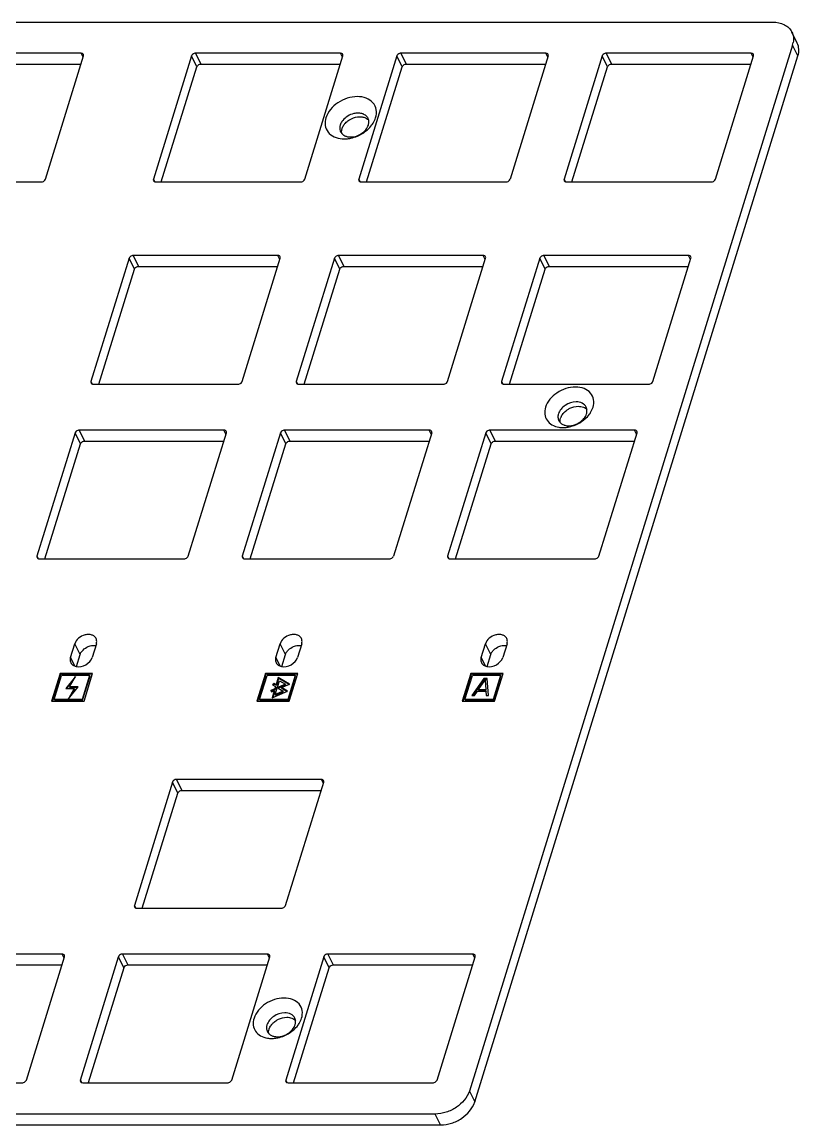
# Model space of a CAD drawing. Header units: inches. Extents: x -1111 to 11437, y -3682 to 971.
# Drawn here: x 10092.5 to 10158.7, y -3433.5 to -3339.5 of the extents above; entities that cross this region are included whole.
import ezdxf

# ---------------------------------------------------------------- set-up
doc = ezdxf.new("R2010")
doc.units = ezdxf.units.IN
doc.header["$LTSCALE"] = 1.21
doc.header["$MEASUREMENT"] = 0
doc.layers.get('0').update_dxf_attribs({"linetype": 'CONTINUOUS'})

msp = doc.modelspace()

# ---------------------------------------------------------------- linework, layer by layer
at = {"color": 7, "linetype": 'Continuous'}
for p, q in [((9839.995, -3339.517), (10156.473, -3339.517)), ((10158.57, -3341.307), (10158.112, -3340.374)), ((10097.532, -3342.177), (10085.181, -3342.177)), ((10097.699, -3342.516), (10097.532, -3342.177)), ((10119.638, -3342.177), (10107.286, -3342.177)), ((10107.286, -3342.177), (10107.744, -3343.109)), ((10119.804, -3342.516), (10119.638, -3342.177)), ((10137.138, -3342.177), (10124.786, -3342.177)), ((10124.786, -3342.177), (10125.244, -3343.109)), ((10158.17, -3341.476), (10130.623, -3430.618)), ((10137.304, -3342.516), (10137.138, -3342.177)), ((10154.638, -3342.177), (10142.286, -3342.177)), ((10142.286, -3342.177), (10142.744, -3343.109)), ((10154.805, -3342.516), (10154.638, -3342.177)), ((10158.628, -3342.408), (10158.17, -3341.476)), ((10085.638, -3343.109), (10097.516, -3343.109)), ((10094.486, -3352.912), (10097.732, -3342.408)), ((10106.943, -3342.408), (10103.697, -3352.912)), ((10107.401, -3343.34), (10106.943, -3342.408)), ((10107.744, -3343.109), (10119.621, -3343.109)), ((10116.592, -3352.912), (10119.838, -3342.408)), ((10124.443, -3342.408), (10121.197, -3352.912)), ((10124.901, -3343.34), (10124.443, -3342.408)), ((10125.244, -3343.109), (10137.121, -3343.109)), ((10131.081, -3431.551), (10158.628, -3342.408)), ((10137.338, -3342.408), (10134.092, -3352.912)), ((10141.943, -3342.408), (10138.697, -3352.912)), ((10142.401, -3343.34), (10141.943, -3342.408)), ((10142.744, -3343.109), (10154.621, -3343.109)), ((10151.592, -3352.912), (10154.838, -3342.408)), ((10104.371, -3353.143), (10107.401, -3343.34)), ((10121.871, -3353.143), (10124.901, -3343.34)), ((10139.372, -3353.143), (10142.401, -3343.34)), ((10081.792, -3353.143), (10094.143, -3353.143)), ((10103.697, -3352.912), (10103.798, -3353.119)), ((10103.897, -3353.143), (10116.249, -3353.143)), ((10121.197, -3352.912), (10121.299, -3353.119)), ((10121.397, -3353.143), (10133.749, -3353.143)), ((10138.697, -3352.912), (10138.799, -3353.119)), ((10138.898, -3353.143), (10151.249, -3353.143)), ((10101.617, -3359.644), (10098.371, -3370.148)), ((10102.074, -3360.576), (10101.617, -3359.644)), ((10114.311, -3359.412), (10101.96, -3359.412)), ((10101.96, -3359.412), (10102.417, -3360.345)), ((10111.265, -3370.148), (10114.512, -3359.644)), ((10114.478, -3359.752), (10114.311, -3359.412)), ((10119.117, -3359.644), (10115.871, -3370.148)), ((10119.574, -3360.576), (10119.117, -3359.644)), ((10131.811, -3359.412), (10119.46, -3359.412)), ((10119.46, -3359.412), (10119.918, -3360.345)), ((10128.766, -3370.148), (10132.012, -3359.644)), ((10131.978, -3359.752), (10131.811, -3359.412)), ((10136.617, -3359.644), (10133.371, -3370.148)), ((10137.075, -3360.576), (10136.617, -3359.644)), ((10149.312, -3359.412), (10136.96, -3359.412)), ((10136.96, -3359.412), (10137.418, -3360.345)), ((10146.266, -3370.148), (10149.512, -3359.644)), ((10149.478, -3359.752), (10149.312, -3359.412)), ((10099.045, -3370.379), (10102.074, -3360.576)), ((10102.417, -3360.345), (10114.295, -3360.345)), ((10116.545, -3370.379), (10119.574, -3360.576)), ((10119.918, -3360.345), (10131.795, -3360.345)), ((10134.045, -3370.379), (10137.075, -3360.576)), ((10137.418, -3360.345), (10149.295, -3360.345)), ((10098.371, -3370.148), (10098.472, -3370.355)), ((10098.571, -3370.379), (10110.922, -3370.379)), ((10115.871, -3370.148), (10115.972, -3370.355)), ((10116.071, -3370.379), (10128.423, -3370.379)), ((10133.371, -3370.148), (10133.472, -3370.355)), ((10133.571, -3370.379), (10145.923, -3370.379)), ((10109.712, -3374.296), (10097.361, -3374.296)), ((10097.361, -3374.296), (10097.818, -3375.228)), ((10109.879, -3374.635), (10109.712, -3374.296)), ((10127.212, -3374.296), (10114.861, -3374.296)), ((10114.861, -3374.296), (10115.318, -3375.228)), ((10127.379, -3374.635), (10127.212, -3374.296)), ((10144.712, -3374.296), (10132.361, -3374.296)), ((10132.361, -3374.296), (10132.818, -3375.228)), ((10144.879, -3374.635), (10144.712, -3374.296)), ((10097.017, -3374.527), (10093.771, -3385.031)), ((10097.475, -3375.459), (10097.017, -3374.527)), ((10097.818, -3375.228), (10109.696, -3375.228)), ((10106.666, -3385.031), (10109.912, -3374.527)), ((10114.518, -3374.527), (10111.272, -3385.031)), ((10114.975, -3375.459), (10114.518, -3374.527)), ((10115.318, -3375.228), (10127.196, -3375.228)), ((10127.413, -3374.527), (10124.166, -3385.031)), ((10132.018, -3374.527), (10128.772, -3385.031)), ((10132.475, -3375.459), (10132.018, -3374.527)), ((10132.818, -3375.228), (10144.696, -3375.228)), ((10141.667, -3385.031), (10144.913, -3374.527)), ((10094.446, -3385.262), (10097.475, -3375.459)), ((10111.946, -3385.262), (10114.975, -3375.459)), ((10129.446, -3385.262), (10132.475, -3375.459)), ((10093.771, -3385.031), (10093.873, -3385.238)), ((10093.972, -3385.262), (10106.323, -3385.262)), ((10111.272, -3385.031), (10111.373, -3385.238)), ((10111.472, -3385.262), (10123.823, -3385.262)), ((10128.772, -3385.031), (10128.873, -3385.238)), ((10128.972, -3385.262), (10141.323, -3385.262)), ((10096.628, -3393.671), (10096.991, -3392.496)), ((10097.448, -3393.429), (10096.991, -3392.496)), ((10098.833, -3392.496), (10098.47, -3393.671)), ((10114.128, -3393.671), (10114.491, -3392.496)), ((10114.949, -3393.429), (10114.491, -3392.496)), ((10116.333, -3392.496), (10115.97, -3393.671)), ((10131.628, -3393.671), (10131.991, -3392.496)), ((10132.449, -3393.429), (10131.991, -3392.496)), ((10133.833, -3392.496), (10133.47, -3393.671)), ((10096.628, -3393.671), (10096.971, -3394.372)), ((10097.138, -3394.434), (10097.448, -3393.429)), ((10114.128, -3393.671), (10114.472, -3394.372)), ((10114.638, -3394.434), (10114.949, -3393.429)), ((10131.628, -3393.671), (10131.972, -3394.372)), ((10132.138, -3394.434), (10132.449, -3393.429)), ((10095.744, -3395.042), (10095.017, -3397.392)), ((10095.774, -3395.104), (10095.063, -3397.406)), ((10095.247, -3397.24), (10095.875, -3395.209)), ((10098.507, -3395.042), (10095.744, -3395.042)), ((10095.774, -3395.104), (10095.744, -3395.042)), ((10098.488, -3395.104), (10095.774, -3395.104)), ((10098.263, -3395.209), (10095.875, -3395.209)), ((10097.045, -3395.288), (10096.228, -3396.319)), ((10096.308, -3396.319), (10096.756, -3395.753)), ((10096.556, -3396.162), (10097.045, -3395.288)), ((10098.263, -3395.209), (10097.635, -3397.24)), ((10097.666, -3397.303), (10098.294, -3395.272)), ((10097.781, -3397.392), (10098.507, -3395.042)), ((10098.294, -3395.272), (10098.263, -3395.209)), ((10113.244, -3395.042), (10112.518, -3397.392)), ((10113.274, -3395.104), (10112.563, -3397.406)), ((10112.752, -3397.24), (10113.38, -3395.209)), ((10116.007, -3395.042), (10113.244, -3395.042)), ((10113.274, -3395.104), (10113.244, -3395.042)), ((10115.988, -3395.104), (10113.274, -3395.104)), ((10115.768, -3395.209), (10113.38, -3395.209)), ((10113.989, -3395.877), (10113.858, -3396.008)), ((10114.154, -3395.973), (10113.989, -3395.877)), ((10113.989, -3395.877), (10114.019, -3395.94)), ((10114.073, -3396.828), (10114.437, -3395.653)), ((10114.335, -3395.385), (10114.154, -3395.973)), ((10114.366, -3395.447), (10114.184, -3396.035)), ((10115.308, -3395.949), (10114.335, -3395.385)), ((10114.335, -3395.385), (10114.366, -3395.447)), ((10114.366, -3395.447), (10115.289, -3395.982)), ((10114.437, -3395.653), (10114.944, -3395.947)), ((10115.768, -3395.209), (10115.14, -3397.24)), ((10115.171, -3397.303), (10115.798, -3395.272)), ((10115.281, -3397.392), (10116.007, -3395.042)), ((10115.798, -3395.272), (10115.768, -3395.209)), ((10130.744, -3395.042), (10130.018, -3397.392)), ((10130.774, -3395.104), (10130.063, -3397.406)), ((10130.252, -3397.24), (10130.88, -3395.209)), ((10133.507, -3395.042), (10130.744, -3395.042)), ((10130.774, -3395.104), (10130.744, -3395.042)), ((10133.488, -3395.104), (10130.774, -3395.104)), ((10131.857, -3395.475), (10130.846, -3396.917)), ((10133.268, -3395.209), (10130.88, -3395.209)), ((10130.92, -3396.917), (10131.887, -3395.538)), ((10131.386, -3396.426), (10131.96, -3395.598)), ((10132.139, -3395.475), (10131.857, -3395.475)), ((10131.887, -3395.538), (10131.857, -3395.475)), ((10132.169, -3395.538), (10131.887, -3395.538)), ((10131.96, -3395.598), (10131.99, -3395.66)), ((10131.96, -3395.598), (10132.022, -3396.426)), ((10132.259, -3396.917), (10132.139, -3395.475)), ((10133.268, -3395.209), (10132.64, -3397.24)), ((10132.671, -3397.303), (10133.298, -3395.272)), ((10132.781, -3397.392), (10133.507, -3395.042)), ((10133.298, -3395.272), (10133.268, -3395.209)), ((10096.228, -3396.319), (10096.945, -3396.319)), ((10096.456, -3397.193), (10097.273, -3396.162)), ((10096.945, -3396.319), (10096.456, -3397.193)), ((10097.273, -3396.162), (10096.556, -3396.162)), ((10096.556, -3396.162), (10096.586, -3396.224)), ((10097.224, -3396.224), (10096.586, -3396.224)), ((10096.678, -3396.913), (10096.975, -3396.381)), ((10096.945, -3396.319), (10096.975, -3396.381)), ((10114.043, -3396.331), (10113.713, -3396.472)), ((10113.743, -3396.534), (10113.713, -3396.472)), ((10113.713, -3396.472), (10113.763, -3396.607)), ((10113.743, -3396.534), (10114.073, -3396.393)), ((10113.763, -3396.607), (10113.987, -3396.512)), ((10113.987, -3396.512), (10113.805, -3397.099)), ((10113.805, -3397.099), (10115.127, -3396.536)), ((10113.858, -3396.008), (10114.099, -3396.15)), ((10114.017, -3396.574), (10113.863, -3397.075)), ((10113.954, -3396.005), (10114.019, -3395.94)), ((10113.987, -3396.512), (10114.017, -3396.574)), ((10114.019, -3395.94), (10114.184, -3396.035)), ((10114.099, -3396.15), (10114.043, -3396.331)), ((10114.043, -3396.331), (10114.073, -3396.393)), ((10114.129, -3396.212), (10114.073, -3396.393)), ((10114.759, -3396.54), (10114.073, -3396.828)), ((10114.104, -3396.89), (10114.073, -3396.828)), ((10114.099, -3396.15), (10114.129, -3396.212)), ((10114.104, -3396.89), (10114.79, -3396.602)), ((10114.154, -3395.973), (10114.184, -3396.035)), ((10114.359, -3396.196), (10114.331, -3396.287)), ((10114.331, -3396.287), (10114.759, -3396.54)), ((10114.944, -3395.947), (10114.359, -3396.196)), ((10114.389, -3396.259), (10114.359, -3396.196)), ((10114.376, -3396.301), (10114.389, -3396.259)), ((10114.389, -3396.259), (10114.975, -3396.009)), ((10114.619, -3396.242), (10115.308, -3395.949)), ((10115.127, -3396.536), (10114.619, -3396.242)), ((10114.619, -3396.242), (10114.65, -3396.305)), ((10114.65, -3396.305), (10115.107, -3396.569)), ((10114.79, -3396.602), (10114.759, -3396.54)), ((10114.975, -3396.009), (10114.944, -3395.947)), ((10131.058, -3396.917), (10131.313, -3396.549)), ((10131.313, -3396.549), (10132.019, -3396.549)), ((10132.022, -3396.426), (10131.386, -3396.426)), ((10131.417, -3396.488), (10131.386, -3396.426)), ((10131.417, -3396.488), (10132.052, -3396.488)), ((10132.019, -3396.549), (10132.05, -3396.611)), ((10132.019, -3396.549), (10132.047, -3396.917)), ((10132.052, -3396.488), (10132.022, -3396.426)), ((10095.017, -3397.392), (10097.781, -3397.392)), ((10097.635, -3397.24), (10095.247, -3397.24)), ((10095.278, -3397.303), (10095.247, -3397.24)), ((10095.278, -3397.303), (10097.666, -3397.303)), ((10097.666, -3397.303), (10097.635, -3397.24)), ((10112.518, -3397.392), (10115.281, -3397.392)), ((10115.14, -3397.24), (10112.752, -3397.24)), ((10112.783, -3397.303), (10112.752, -3397.24)), ((10112.783, -3397.303), (10115.171, -3397.303)), ((10115.171, -3397.303), (10115.14, -3397.24)), ((10130.018, -3397.392), (10132.781, -3397.392)), ((10132.64, -3397.24), (10130.252, -3397.24)), ((10130.283, -3397.303), (10130.252, -3397.24)), ((10130.283, -3397.303), (10132.671, -3397.303)), ((10130.846, -3396.917), (10131.058, -3396.917)), ((10132.047, -3396.917), (10132.259, -3396.917)), ((10132.671, -3397.303), (10132.64, -3397.24)), ((10105.319, -3404.293), (10102.073, -3414.798)), ((10105.777, -3405.226), (10105.319, -3404.293)), ((10118.014, -3404.062), (10105.662, -3404.062)), ((10105.662, -3404.062), (10106.12, -3404.995)), ((10114.968, -3414.798), (10118.214, -3404.293)), ((10118.18, -3404.402), (10118.014, -3404.062)), ((10102.747, -3415.029), (10105.777, -3405.226)), ((10106.12, -3404.995), (10117.997, -3404.995)), ((10102.073, -3414.798), (10102.174, -3415.004)), ((10102.273, -3415.029), (10114.625, -3415.029)), ((10095.914, -3418.945), (10083.563, -3418.945)), ((10092.868, -3429.681), (10096.115, -3419.176)), ((10096.081, -3419.285), (10095.914, -3418.945)), ((10097.474, -3429.681), (10100.72, -3419.176)), ((10101.177, -3420.109), (10100.72, -3419.176)), ((10113.414, -3418.945), (10101.063, -3418.945)), ((10101.063, -3418.945), (10101.521, -3419.878)), ((10110.369, -3429.681), (10113.615, -3419.176)), ((10113.581, -3419.285), (10113.414, -3418.945)), ((10118.22, -3419.176), (10114.974, -3429.681)), ((10118.678, -3420.109), (10118.22, -3419.176)), ((10130.915, -3418.945), (10118.563, -3418.945)), ((10118.563, -3418.945), (10119.021, -3419.878)), ((10127.869, -3429.681), (10131.115, -3419.176)), ((10131.081, -3419.285), (10130.915, -3418.945)), ((10084.02, -3419.878), (10095.898, -3419.878)), ((10101.177, -3420.109), (10098.148, -3429.912)), ((10101.521, -3419.878), (10113.398, -3419.878)), ((10115.648, -3429.912), (10118.678, -3420.109)), ((10119.021, -3419.878), (10130.898, -3419.878)), ((10097.474, -3429.681), (10097.575, -3429.888)), ((10114.974, -3429.681), (10115.075, -3429.888)), ((10080.174, -3429.912), (10092.525, -3429.912)), ((10097.674, -3429.912), (10110.025, -3429.912)), ((10115.174, -3429.912), (10127.526, -3429.912)), ((10130.623, -3430.618), (10131.081, -3431.551)), ((10127.715, -3432.577), (9811.238, -3432.577)), ((10128.173, -3433.509), (10127.715, -3432.577)), ((9811.695, -3433.509), (10128.173, -3433.509))]:
    msp.add_line(p, q, dxfattribs=at)
for centre, radius, start, end in [((10156.449, -3340.942), 1.802, 342.77964, 349.88309), ((10120.272, -3348.561), 0.691, 206.2212, 221.04856), ((10138.861, -3373.179), 0.686, 194.17779, 220.93074), ((10138.59, -3371.953), 2.119, 261.09539, 265.44702), ((10138.881, -3373.163), 0.712, 220.92419, 223.53991), ((10114.021, -3425.247), 0.686, 194.17779, 220.93074), ((10114.041, -3425.23), 0.712, 220.92419, 223.53991), ((10113.75, -3424.021), 2.119, 261.09539, 265.44702)]:
    msp.add_arc(centre, radius, start, end, dxfattribs=at)
for points, knots in [([(10156.473, -3339.517), (10156.817, -3339.517), (10157.333, -3339.615), (10157.866, -3339.993), (10158.047, -3340.242), (10158.112, -3340.374)], [0, 0, 0, 0, 0.533231, 0.772273, 1, 1, 1, 1]), ([(10158.112, -3340.374), (10158.177, -3340.506), (10158.263, -3340.801), (10158.25, -3341.107), (10158.223, -3341.259)], [0, 0, 0, 0, 0.487544, 1, 1, 1, 1]), ([(10158.628, -3342.408), (10158.685, -3342.223), (10158.742, -3341.844), (10158.649, -3341.469), (10158.57, -3341.307)], [0, 0, 0, 0, 0.517363, 1, 1, 1, 1]), ([(10097.726, -3342.278), (10097.71, -3342.246), (10097.65, -3342.19), (10097.573, -3342.177), (10097.532, -3342.177)], [0, 0, 0, 0, 0.463693, 1, 1, 1, 1]), ([(10107.286, -3342.177), (10107.249, -3342.177), (10107.109, -3342.2), (10106.974, -3342.307), (10106.943, -3342.408)], [0, 0, 0, 0, 0.259097, 1, 1, 1, 1]), ([(10119.831, -3342.278), (10119.816, -3342.246), (10119.756, -3342.19), (10119.678, -3342.177), (10119.638, -3342.177)], [0, 0, 0, 0, 0.463693, 1, 1, 1, 1]), ([(10124.786, -3342.177), (10124.749, -3342.177), (10124.609, -3342.2), (10124.474, -3342.307), (10124.443, -3342.408)], [0, 0, 0, 0, 0.259097, 1, 1, 1, 1]), ([(10137.331, -3342.278), (10137.316, -3342.246), (10137.256, -3342.19), (10137.178, -3342.177), (10137.138, -3342.177)], [0, 0, 0, 0, 0.463693, 1, 1, 1, 1]), ([(10142.286, -3342.177), (10142.25, -3342.177), (10142.109, -3342.2), (10141.974, -3342.307), (10141.943, -3342.408)], [0, 0, 0, 0, 0.259097, 1, 1, 1, 1]), ([(10154.831, -3342.278), (10154.816, -3342.246), (10154.756, -3342.19), (10154.678, -3342.177), (10154.638, -3342.177)], [0, 0, 0, 0, 0.463693, 1, 1, 1, 1]), ([(10107.401, -3343.34), (10107.41, -3343.308), (10107.482, -3343.182), (10107.634, -3343.109), (10107.744, -3343.109)], [0, 0, 0, 0, 0.23471, 1, 1, 1, 1]), ([(10124.901, -3343.34), (10124.911, -3343.308), (10124.982, -3343.182), (10125.135, -3343.109), (10125.244, -3343.109)], [0, 0, 0, 0, 0.23471, 1, 1, 1, 1]), ([(10142.401, -3343.34), (10142.411, -3343.308), (10142.483, -3343.182), (10142.635, -3343.109), (10142.744, -3343.109)], [0, 0, 0, 0, 0.23471, 1, 1, 1, 1]), ([(10122.632, -3347.672), (10122.7, -3347.451), (10122.75, -3346.987), (10122.443, -3346.345), (10121.826, -3345.946), (10121.042, -3345.825), (10120.193, -3345.972), (10119.171, -3346.462), (10118.556, -3347.153), (10118.395, -3347.672)], [0, 0, 0, 0, 0.11158, 0.216046, 0.327089, 0.453024, 0.592442, 0.737252, 1, 1, 1, 1]), ([(10118.395, -3347.672), (10118.33, -3347.882), (10118.28, -3348.322), (10118.543, -3348.94), (10119.096, -3349.351), (10119.555, -3349.452), (10119.796, -3349.468)], [0, 0, 0, 0, 0.249051, 0.481731, 0.725689, 1, 1, 1, 1]), ([(10119.833, -3347.904), (10119.809, -3347.934), (10119.721, -3348.054), (10119.654, -3348.189), (10119.622, -3348.293)], [0, 0, 0, 0, 0.262303, 1, 1, 1, 1]), ([(10121.134, -3347.275), (10121.012, -3347.275), (10120.524, -3347.337), (10120.063, -3347.615), (10119.833, -3347.904)], [0, 0, 0, 0, 0.247268, 1, 1, 1, 1]), ([(10119.987, -3348.212), (10120.012, -3348.181), (10120.119, -3348.058), (10120.245, -3347.953), (10120.347, -3347.884)], [0, 0, 0, 0, 0.243595, 1, 1, 1, 1]), ([(10120.347, -3347.884), (10120.417, -3347.837), (10120.703, -3347.673), (10121.036, -3347.587), (10121.281, -3347.586)], [0, 0, 0, 0, 0.256059, 1, 1, 1, 1]), ([(10121.568, -3347.352), (10121.535, -3347.34), (10121.395, -3347.293), (10121.246, -3347.275), (10121.134, -3347.275)], [0, 0, 0, 0, 0.239429, 1, 1, 1, 1]), ([(10121.281, -3347.586), (10121.32, -3347.586), (10121.467, -3347.591), (10121.614, -3347.622), (10121.716, -3347.662)], [0, 0, 0, 0, 0.261912, 1, 1, 1, 1]), ([(10121.986, -3347.721), (10121.946, -3347.639), (10121.826, -3347.485), (10121.659, -3347.388), (10121.568, -3347.352)], [0, 0, 0, 0, 0.483209, 1, 1, 1, 1]), ([(10121.716, -3347.662), (10121.747, -3347.674), (10121.866, -3347.727), (10121.973, -3347.808), (10122.037, -3347.88)], [0, 0, 0, 0, 0.261757, 1, 1, 1, 1]), ([(10122.016, -3348.293), (10122.026, -3348.261), (10122.058, -3348.134), (10122.062, -3347.999), (10122.046, -3347.904)], [0, 0, 0, 0, 0.260925, 1, 1, 1, 1]), ([(10122.314, -3348.288), (10122.35, -3348.239), (10122.48, -3348.047), (10122.582, -3347.835), (10122.632, -3347.672)], [0, 0, 0, 0, 0.261044, 1, 1, 1, 1]), ([(10119.622, -3348.293), (10119.611, -3348.326), (10119.579, -3348.453), (10119.575, -3348.588), (10119.592, -3348.683)], [0, 0, 0, 0, 0.260925, 1, 1, 1, 1]), ([(10119.774, -3348.604), (10119.785, -3348.57), (10119.836, -3348.43), (10119.916, -3348.301), (10119.987, -3348.212)], [0, 0, 0, 0, 0.238015, 1, 1, 1, 1]), ([(10120.504, -3349.312), (10120.833, -3349.312), (10121.47, -3349.103), (10121.926, -3348.586), (10122.016, -3348.293)], [0, 0, 0, 0, 0.516982, 1, 1, 1, 1]), ([(10121.779, -3348.83), (10121.831, -3348.79), (10122.027, -3348.628), (10122.202, -3348.44), (10122.314, -3348.288)], [0, 0, 0, 0, 0.256573, 1, 1, 1, 1]), ([(10119.751, -3349.014), (10119.771, -3349.038), (10119.863, -3349.13), (10119.978, -3349.198), (10120.07, -3349.234)], [0, 0, 0, 0, 0.241096, 1, 1, 1, 1]), ([(10119.796, -3349.468), (10119.84, -3349.471), (10120.019, -3349.478), (10120.199, -3349.465), (10120.333, -3349.446)], [0, 0, 0, 0, 0.244279, 1, 1, 1, 1]), ([(10120.07, -3349.234), (10120.103, -3349.247), (10120.243, -3349.294), (10120.392, -3349.312), (10120.504, -3349.312)], [0, 0, 0, 0, 0.239429, 1, 1, 1, 1]), ([(10120.333, -3349.446), (10120.397, -3349.437), (10120.656, -3349.39), (10120.909, -3349.31), (10121.091, -3349.232)], [0, 0, 0, 0, 0.245998, 1, 1, 1, 1]), ([(10094.143, -3353.143), (10094.18, -3353.143), (10094.321, -3353.12), (10094.455, -3353.013), (10094.486, -3352.912)], [0, 0, 0, 0, 0.259097, 1, 1, 1, 1]), ([(10116.249, -3353.143), (10116.286, -3353.143), (10116.426, -3353.12), (10116.561, -3353.013), (10116.592, -3352.912)], [0, 0, 0, 0, 0.259097, 1, 1, 1, 1]), ([(10133.749, -3353.143), (10133.786, -3353.143), (10133.926, -3353.12), (10134.061, -3353.013), (10134.092, -3352.912)], [0, 0, 0, 0, 0.259097, 1, 1, 1, 1]), ([(10151.249, -3353.143), (10151.286, -3353.143), (10151.426, -3353.12), (10151.561, -3353.013), (10151.592, -3352.912)], [0, 0, 0, 0, 0.259097, 1, 1, 1, 1]), ([(10101.96, -3359.412), (10101.923, -3359.412), (10101.783, -3359.436), (10101.648, -3359.543), (10101.617, -3359.644)], [0, 0, 0, 0, 0.259097, 1, 1, 1, 1]), ([(10114.505, -3359.514), (10114.489, -3359.482), (10114.43, -3359.426), (10114.352, -3359.412), (10114.311, -3359.412)], [0, 0, 0, 0, 0.463693, 1, 1, 1, 1]), ([(10119.46, -3359.412), (10119.423, -3359.412), (10119.283, -3359.436), (10119.148, -3359.543), (10119.117, -3359.644)], [0, 0, 0, 0, 0.259097, 1, 1, 1, 1]), ([(10132.005, -3359.514), (10131.989, -3359.482), (10131.93, -3359.426), (10131.852, -3359.412), (10131.811, -3359.412)], [0, 0, 0, 0, 0.463693, 1, 1, 1, 1]), ([(10136.96, -3359.412), (10136.923, -3359.412), (10136.783, -3359.436), (10136.648, -3359.543), (10136.617, -3359.644)], [0, 0, 0, 0, 0.259097, 1, 1, 1, 1]), ([(10149.505, -3359.514), (10149.49, -3359.482), (10149.43, -3359.426), (10149.352, -3359.412), (10149.312, -3359.412)], [0, 0, 0, 0, 0.463693, 1, 1, 1, 1]), ([(10102.074, -3360.576), (10102.084, -3360.544), (10102.156, -3360.418), (10102.308, -3360.345), (10102.417, -3360.345)], [0, 0, 0, 0, 0.23471, 1, 1, 1, 1]), ([(10119.574, -3360.576), (10119.584, -3360.544), (10119.656, -3360.418), (10119.808, -3360.345), (10119.918, -3360.345)], [0, 0, 0, 0, 0.23471, 1, 1, 1, 1]), ([(10137.075, -3360.576), (10137.085, -3360.544), (10137.156, -3360.418), (10137.308, -3360.345), (10137.418, -3360.345)], [0, 0, 0, 0, 0.23471, 1, 1, 1, 1]), ([(10110.922, -3370.379), (10110.959, -3370.379), (10111.1, -3370.356), (10111.234, -3370.249), (10111.265, -3370.148)], [0, 0, 0, 0, 0.259097, 1, 1, 1, 1]), ([(10128.423, -3370.379), (10128.459, -3370.379), (10128.6, -3370.356), (10128.734, -3370.249), (10128.766, -3370.148)], [0, 0, 0, 0, 0.259097, 1, 1, 1, 1]), ([(10145.923, -3370.379), (10145.96, -3370.379), (10146.1, -3370.356), (10146.235, -3370.249), (10146.266, -3370.148)], [0, 0, 0, 0, 0.259097, 1, 1, 1, 1]), ([(10141.165, -3372.349), (10141.23, -3372.138), (10141.277, -3371.694), (10140.984, -3371.08), (10140.394, -3370.698), (10139.643, -3370.583), (10138.831, -3370.724), (10137.854, -3371.192), (10137.265, -3371.853), (10137.112, -3372.349)], [0, 0, 0, 0, 0.11158, 0.216046, 0.327089, 0.453024, 0.592442, 0.737252, 1, 1, 1, 1]), ([(10137.112, -3372.349), (10137.054, -3372.538), (10137.004, -3372.93), (10137.207, -3373.489), (10137.662, -3373.89), (10138.054, -3374.013), (10138.262, -3374.046)], [0, 0, 0, 0, 0.25244, 0.487913, 0.730666, 1, 1, 1, 1]), ([(10139.727, -3371.89), (10139.399, -3371.89), (10138.762, -3372.099), (10138.306, -3372.615), (10138.215, -3372.909)], [0, 0, 0, 0, 0.516982, 1, 1, 1, 1]), ([(10138.972, -3372.561), (10139.042, -3372.514), (10139.327, -3372.35), (10139.661, -3372.264), (10139.906, -3372.263)], [0, 0, 0, 0, 0.256059, 1, 1, 1, 1]), ([(10140.58, -3372.336), (10140.512, -3372.197), (10140.249, -3371.951), (10139.906, -3371.89), (10139.727, -3371.89)], [0, 0, 0, 0, 0.463511, 1, 1, 1, 1]), ([(10139.906, -3372.263), (10140.053, -3372.263), (10140.333, -3372.304), (10140.575, -3372.46), (10140.661, -3372.557)], [0, 0, 0, 0, 0.531386, 1, 1, 1, 1]), ([(10140.86, -3372.938), (10140.895, -3372.892), (10141.019, -3372.709), (10141.116, -3372.506), (10141.165, -3372.349)], [0, 0, 0, 0, 0.261044, 1, 1, 1, 1]), ([(10138.215, -3372.909), (10138.204, -3372.946), (10138.169, -3373.089), (10138.17, -3373.242), (10138.197, -3373.347)], [0, 0, 0, 0, 0.262386, 1, 1, 1, 1]), ([(10138.398, -3373.282), (10138.409, -3373.248), (10138.461, -3373.108), (10138.541, -3372.979), (10138.612, -3372.89)], [0, 0, 0, 0, 0.238015, 1, 1, 1, 1]), ([(10138.612, -3372.89), (10138.636, -3372.859), (10138.743, -3372.736), (10138.87, -3372.63), (10138.972, -3372.561)], [0, 0, 0, 0, 0.243595, 1, 1, 1, 1]), ([(10139.098, -3373.927), (10139.426, -3373.927), (10140.064, -3373.718), (10140.52, -3373.202), (10140.61, -3372.909)], [0, 0, 0, 0, 0.516982, 1, 1, 1, 1]), ([(10140.348, -3373.457), (10140.398, -3373.419), (10140.585, -3373.264), (10140.753, -3373.084), (10140.86, -3372.938)], [0, 0, 0, 0, 0.256573, 1, 1, 1, 1]), ([(10140.61, -3372.909), (10140.62, -3372.876), (10140.652, -3372.749), (10140.656, -3372.614), (10140.639, -3372.519)], [0, 0, 0, 0, 0.260925, 1, 1, 1, 1]), ([(10097.361, -3374.296), (10097.324, -3374.296), (10097.183, -3374.319), (10097.049, -3374.426), (10097.017, -3374.527)], [0, 0, 0, 0, 0.259097, 1, 1, 1, 1]), ([(10109.905, -3374.397), (10109.89, -3374.365), (10109.83, -3374.309), (10109.753, -3374.296), (10109.712, -3374.296)], [0, 0, 0, 0, 0.463693, 1, 1, 1, 1]), ([(10114.861, -3374.296), (10114.824, -3374.296), (10114.683, -3374.319), (10114.549, -3374.426), (10114.518, -3374.527)], [0, 0, 0, 0, 0.259097, 1, 1, 1, 1]), ([(10127.406, -3374.397), (10127.39, -3374.365), (10127.331, -3374.309), (10127.253, -3374.296), (10127.212, -3374.296)], [0, 0, 0, 0, 0.463693, 1, 1, 1, 1]), ([(10132.361, -3374.296), (10132.324, -3374.296), (10132.184, -3374.319), (10132.049, -3374.426), (10132.018, -3374.527)], [0, 0, 0, 0, 0.259097, 1, 1, 1, 1]), ([(10138.365, -3373.653), (10138.385, -3373.674), (10138.473, -3373.755), (10138.579, -3373.816), (10138.664, -3373.849)], [0, 0, 0, 0, 0.241426, 1, 1, 1, 1]), ([(10138.422, -3374.065), (10138.466, -3374.069), (10138.647, -3374.078), (10138.83, -3374.066), (10138.966, -3374.046)], [0, 0, 0, 0, 0.243865, 1, 1, 1, 1]), ([(10138.664, -3373.849), (10138.697, -3373.862), (10138.837, -3373.909), (10138.986, -3373.927), (10139.098, -3373.927)], [0, 0, 0, 0, 0.239429, 1, 1, 1, 1]), ([(10138.966, -3374.046), (10139.027, -3374.037), (10139.274, -3373.993), (10139.516, -3373.916), (10139.69, -3373.841)], [0, 0, 0, 0, 0.245998, 1, 1, 1, 1]), ([(10144.906, -3374.397), (10144.89, -3374.365), (10144.831, -3374.309), (10144.753, -3374.296), (10144.712, -3374.296)], [0, 0, 0, 0, 0.463693, 1, 1, 1, 1]), ([(10097.475, -3375.459), (10097.485, -3375.427), (10097.557, -3375.301), (10097.709, -3375.228), (10097.818, -3375.228)], [0, 0, 0, 0, 0.23471, 1, 1, 1, 1]), ([(10114.975, -3375.459), (10114.985, -3375.427), (10115.057, -3375.301), (10115.209, -3375.228), (10115.318, -3375.228)], [0, 0, 0, 0, 0.23471, 1, 1, 1, 1]), ([(10132.475, -3375.459), (10132.485, -3375.427), (10132.557, -3375.301), (10132.709, -3375.228), (10132.818, -3375.228)], [0, 0, 0, 0, 0.23471, 1, 1, 1, 1]), ([(10106.323, -3385.262), (10106.36, -3385.262), (10106.5, -3385.239), (10106.635, -3385.132), (10106.666, -3385.031)], [0, 0, 0, 0, 0.259097, 1, 1, 1, 1]), ([(10123.823, -3385.262), (10123.86, -3385.262), (10124.001, -3385.239), (10124.135, -3385.132), (10124.166, -3385.031)], [0, 0, 0, 0, 0.259097, 1, 1, 1, 1]), ([(10141.323, -3385.262), (10141.36, -3385.262), (10141.501, -3385.239), (10141.635, -3385.132), (10141.667, -3385.031)], [0, 0, 0, 0, 0.259097, 1, 1, 1, 1]), ([(10098.81, -3392.056), (10098.776, -3391.987), (10098.671, -3391.858), (10098.441, -3391.74), (10098.164, -3391.7), (10097.762, -3391.75), (10097.302, -3391.98), (10097.047, -3392.316), (10096.991, -3392.496)], [0, 0, 0, 0, 0.102593, 0.213473, 0.336473, 0.470367, 0.74803, 1, 1, 1, 1]), ([(10098.833, -3392.496), (10098.845, -3392.458), (10098.878, -3392.313), (10098.858, -3392.154), (10098.81, -3392.056)], [0, 0, 0, 0, 0.265722, 1, 1, 1, 1]), ([(10116.31, -3392.056), (10116.276, -3391.987), (10116.171, -3391.858), (10115.941, -3391.74), (10115.664, -3391.7), (10115.262, -3391.75), (10114.802, -3391.98), (10114.547, -3392.316), (10114.491, -3392.496)], [0, 0, 0, 0, 0.102593, 0.213473, 0.336473, 0.470367, 0.74803, 1, 1, 1, 1]), ([(10116.333, -3392.496), (10116.345, -3392.458), (10116.378, -3392.313), (10116.358, -3392.154), (10116.31, -3392.056)], [0, 0, 0, 0, 0.265722, 1, 1, 1, 1]), ([(10133.81, -3392.056), (10133.776, -3391.987), (10133.671, -3391.858), (10133.441, -3391.74), (10133.164, -3391.7), (10132.762, -3391.75), (10132.303, -3391.98), (10132.047, -3392.316), (10131.991, -3392.496)], [0, 0, 0, 0, 0.102593, 0.213473, 0.336473, 0.470367, 0.74803, 1, 1, 1, 1]), ([(10133.833, -3392.496), (10133.845, -3392.458), (10133.878, -3392.313), (10133.858, -3392.154), (10133.81, -3392.056)], [0, 0, 0, 0, 0.265722, 1, 1, 1, 1]), ([(10097.587, -3393.161), (10097.62, -3393.116), (10097.771, -3392.941), (10097.971, -3392.811), (10098.133, -3392.744)], [0, 0, 0, 0, 0.241441, 1, 1, 1, 1]), ([(10098.133, -3392.744), (10098.186, -3392.722), (10098.395, -3392.651), (10098.624, -3392.632), (10098.783, -3392.66)], [0, 0, 0, 0, 0.262853, 1, 1, 1, 1]), ([(10115.087, -3393.161), (10115.12, -3393.116), (10115.271, -3392.941), (10115.471, -3392.811), (10115.633, -3392.744)], [0, 0, 0, 0, 0.241441, 1, 1, 1, 1]), ([(10115.633, -3392.744), (10115.686, -3392.722), (10115.895, -3392.651), (10116.124, -3392.632), (10116.284, -3392.66)], [0, 0, 0, 0, 0.262853, 1, 1, 1, 1]), ([(10132.587, -3393.161), (10132.62, -3393.116), (10132.771, -3392.941), (10132.971, -3392.811), (10133.133, -3392.744)], [0, 0, 0, 0, 0.241441, 1, 1, 1, 1]), ([(10133.133, -3392.744), (10133.187, -3392.722), (10133.395, -3392.651), (10133.624, -3392.632), (10133.784, -3392.66)], [0, 0, 0, 0, 0.262853, 1, 1, 1, 1]), ([(10096.628, -3393.671), (10096.616, -3393.709), (10096.583, -3393.854), (10096.603, -3394.014), (10096.651, -3394.112)], [0, 0, 0, 0, 0.265722, 1, 1, 1, 1]), ([(10097.105, -3394.434), (10097.379, -3394.492), (10097.965, -3394.366), (10098.39, -3393.931), (10098.47, -3393.671)], [0, 0, 0, 0, 0.507538, 1, 1, 1, 1]), ([(10097.448, -3393.429), (10097.456, -3393.406), (10097.49, -3393.311), (10097.541, -3393.223), (10097.587, -3393.161)], [0, 0, 0, 0, 0.238824, 1, 1, 1, 1]), ([(10114.128, -3393.671), (10114.116, -3393.709), (10114.083, -3393.854), (10114.103, -3394.014), (10114.151, -3394.112)], [0, 0, 0, 0, 0.265722, 1, 1, 1, 1]), ([(10114.605, -3394.434), (10114.879, -3394.492), (10115.465, -3394.366), (10115.89, -3393.931), (10115.97, -3393.671)], [0, 0, 0, 0, 0.507538, 1, 1, 1, 1]), ([(10114.949, -3393.429), (10114.956, -3393.406), (10114.99, -3393.311), (10115.042, -3393.223), (10115.087, -3393.161)], [0, 0, 0, 0, 0.238824, 1, 1, 1, 1]), ([(10131.628, -3393.671), (10131.616, -3393.709), (10131.583, -3393.854), (10131.603, -3394.014), (10131.651, -3394.112)], [0, 0, 0, 0, 0.265722, 1, 1, 1, 1]), ([(10132.105, -3394.434), (10132.379, -3394.492), (10132.965, -3394.366), (10133.39, -3393.931), (10133.47, -3393.671)], [0, 0, 0, 0, 0.507538, 1, 1, 1, 1]), ([(10132.449, -3393.429), (10132.456, -3393.406), (10132.49, -3393.311), (10132.542, -3393.223), (10132.587, -3393.161)], [0, 0, 0, 0, 0.238824, 1, 1, 1, 1]), ([(10096.651, -3394.112), (10096.691, -3394.193), (10096.824, -3394.342), (10097.007, -3394.414), (10097.105, -3394.434)], [0, 0, 0, 0, 0.475028, 1, 1, 1, 1]), ([(10114.151, -3394.112), (10114.191, -3394.193), (10114.324, -3394.342), (10114.507, -3394.414), (10114.605, -3394.434)], [0, 0, 0, 0, 0.475028, 1, 1, 1, 1]), ([(10131.651, -3394.112), (10131.691, -3394.193), (10131.824, -3394.342), (10132.007, -3394.414), (10132.105, -3394.434)], [0, 0, 0, 0, 0.475028, 1, 1, 1, 1]), ([(10105.662, -3404.062), (10105.625, -3404.062), (10105.485, -3404.085), (10105.35, -3404.192), (10105.319, -3404.293)], [0, 0, 0, 0, 0.259097, 1, 1, 1, 1]), ([(10118.207, -3404.163), (10118.192, -3404.132), (10118.132, -3404.076), (10118.054, -3404.062), (10118.014, -3404.062)], [0, 0, 0, 0, 0.463693, 1, 1, 1, 1]), ([(10105.777, -3405.226), (10105.787, -3405.194), (10105.858, -3405.067), (10106.011, -3404.995), (10106.12, -3404.995)], [0, 0, 0, 0, 0.23471, 1, 1, 1, 1]), ([(10114.625, -3415.029), (10114.662, -3415.029), (10114.802, -3415.005), (10114.937, -3414.898), (10114.968, -3414.798)], [0, 0, 0, 0, 0.259097, 1, 1, 1, 1]), ([(10096.108, -3419.046), (10096.092, -3419.015), (10096.033, -3418.959), (10095.955, -3418.945), (10095.914, -3418.945)], [0, 0, 0, 0, 0.463693, 1, 1, 1, 1]), ([(10101.063, -3418.945), (10101.026, -3418.945), (10100.886, -3418.968), (10100.751, -3419.076), (10100.72, -3419.176)], [0, 0, 0, 0, 0.259097, 1, 1, 1, 1]), ([(10113.608, -3419.046), (10113.592, -3419.015), (10113.533, -3418.959), (10113.455, -3418.945), (10113.414, -3418.945)], [0, 0, 0, 0, 0.463693, 1, 1, 1, 1]), ([(10118.563, -3418.945), (10118.526, -3418.945), (10118.386, -3418.968), (10118.251, -3419.076), (10118.22, -3419.176)], [0, 0, 0, 0, 0.259097, 1, 1, 1, 1]), ([(10131.108, -3419.046), (10131.093, -3419.015), (10131.033, -3418.959), (10130.955, -3418.945), (10130.915, -3418.945)], [0, 0, 0, 0, 0.463693, 1, 1, 1, 1]), ([(10101.177, -3420.109), (10101.187, -3420.077), (10101.259, -3419.951), (10101.411, -3419.878), (10101.521, -3419.878)], [0, 0, 0, 0, 0.23471, 1, 1, 1, 1]), ([(10118.678, -3420.109), (10118.687, -3420.077), (10118.759, -3419.951), (10118.911, -3419.878), (10119.021, -3419.878)], [0, 0, 0, 0, 0.23471, 1, 1, 1, 1]), ([(10116.324, -3424.417), (10116.389, -3424.206), (10116.436, -3423.761), (10116.144, -3423.148), (10115.553, -3422.766), (10114.803, -3422.651), (10113.991, -3422.792), (10113.013, -3423.26), (10112.425, -3423.921), (10112.272, -3424.417)], [0, 0, 0, 0, 0.11158, 0.216046, 0.327089, 0.453024, 0.592442, 0.737252, 1, 1, 1, 1]), ([(10114.887, -3423.958), (10114.559, -3423.958), (10113.921, -3424.167), (10113.466, -3424.683), (10113.375, -3424.976)], [0, 0, 0, 0, 0.516982, 1, 1, 1, 1]), ([(10115.74, -3424.404), (10115.671, -3424.265), (10115.409, -3424.018), (10115.066, -3423.958), (10114.887, -3423.958)], [0, 0, 0, 0, 0.463511, 1, 1, 1, 1]), ([(10112.272, -3424.417), (10112.213, -3424.606), (10112.164, -3424.998), (10112.367, -3425.557), (10112.822, -3425.957), (10113.213, -3426.081), (10113.422, -3426.114)], [0, 0, 0, 0, 0.25244, 0.487913, 0.730666, 1, 1, 1, 1]), ([(10113.375, -3424.976), (10113.364, -3425.013), (10113.328, -3425.156), (10113.33, -3425.31), (10113.356, -3425.415)], [0, 0, 0, 0, 0.262386, 1, 1, 1, 1]), ([(10113.558, -3425.349), (10113.569, -3425.315), (10113.62, -3425.175), (10113.7, -3425.046), (10113.771, -3424.958)], [0, 0, 0, 0, 0.238015, 1, 1, 1, 1]), ([(10113.771, -3424.958), (10113.796, -3424.927), (10113.903, -3424.804), (10114.029, -3424.698), (10114.132, -3424.629)], [0, 0, 0, 0, 0.243595, 1, 1, 1, 1]), ([(10114.132, -3424.629), (10114.202, -3424.582), (10114.487, -3424.418), (10114.821, -3424.332), (10115.066, -3424.331)], [0, 0, 0, 0, 0.256059, 1, 1, 1, 1]), ([(10114.258, -3425.995), (10114.586, -3425.995), (10115.224, -3425.786), (10115.679, -3425.269), (10115.77, -3424.976)], [0, 0, 0, 0, 0.516982, 1, 1, 1, 1]), ([(10115.066, -3424.331), (10115.212, -3424.33), (10115.492, -3424.371), (10115.735, -3424.528), (10115.821, -3424.625)], [0, 0, 0, 0, 0.531386, 1, 1, 1, 1]), ([(10115.508, -3425.524), (10115.558, -3425.486), (10115.745, -3425.331), (10115.913, -3425.152), (10116.02, -3425.006)], [0, 0, 0, 0, 0.256573, 1, 1, 1, 1]), ([(10115.77, -3424.976), (10115.78, -3424.944), (10115.812, -3424.817), (10115.816, -3424.682), (10115.799, -3424.587)], [0, 0, 0, 0, 0.260925, 1, 1, 1, 1]), ([(10116.02, -3425.006), (10116.054, -3424.96), (10116.179, -3424.776), (10116.276, -3424.573), (10116.324, -3424.417)], [0, 0, 0, 0, 0.261044, 1, 1, 1, 1]), ([(10113.525, -3425.72), (10113.545, -3425.741), (10113.633, -3425.823), (10113.739, -3425.884), (10113.824, -3425.917)], [0, 0, 0, 0, 0.241426, 1, 1, 1, 1]), ([(10113.824, -3425.917), (10113.856, -3425.93), (10113.997, -3425.977), (10114.146, -3425.995), (10114.258, -3425.995)], [0, 0, 0, 0, 0.239429, 1, 1, 1, 1]), ([(10114.125, -3426.114), (10114.187, -3426.105), (10114.434, -3426.061), (10114.676, -3425.984), (10114.85, -3425.909)], [0, 0, 0, 0, 0.245998, 1, 1, 1, 1]), ([(10113.581, -3426.133), (10113.625, -3426.136), (10113.807, -3426.145), (10113.989, -3426.133), (10114.125, -3426.114)], [0, 0, 0, 0, 0.243865, 1, 1, 1, 1]), ([(10092.525, -3429.912), (10092.562, -3429.912), (10092.703, -3429.889), (10092.837, -3429.782), (10092.868, -3429.681)], [0, 0, 0, 0, 0.259097, 1, 1, 1, 1]), ([(10110.025, -3429.912), (10110.062, -3429.912), (10110.203, -3429.889), (10110.337, -3429.782), (10110.369, -3429.681)], [0, 0, 0, 0, 0.259097, 1, 1, 1, 1]), ([(10127.526, -3429.912), (10127.563, -3429.912), (10127.703, -3429.889), (10127.838, -3429.782), (10127.869, -3429.681)], [0, 0, 0, 0, 0.259097, 1, 1, 1, 1]), ([(10130.623, -3430.618), (10130.449, -3431.182), (10129.78, -3431.933), (10128.671, -3432.465), (10128.028, -3432.577), (10127.715, -3432.577)], [0, 0, 0, 0, 0.48037, 0.74507, 1, 1, 1, 1]), ([(10128.173, -3433.509), (10128.486, -3433.509), (10129.128, -3433.398), (10130.237, -3432.865), (10130.906, -3432.115), (10131.081, -3431.551)], [0, 0, 0, 0, 0.25493, 0.51963, 1, 1, 1, 1])]:
    msp.add_open_spline(points, degree=3, knots=knots, dxfattribs=at)
for points in [[(10097.732, -3342.408), (10097.745, -3342.366), (10097.745, -3342.317), (10097.726, -3342.278)], [(10119.838, -3342.408), (10119.851, -3342.366), (10119.85, -3342.317), (10119.831, -3342.278)], [(10137.338, -3342.408), (10137.351, -3342.366), (10137.35, -3342.317), (10137.331, -3342.278)], [(10154.838, -3342.408), (10154.851, -3342.366), (10154.85, -3342.317), (10154.831, -3342.278)], [(10122.046, -3347.904), (10122.034, -3347.84), (10122.014, -3347.778), (10121.986, -3347.721)], [(10119.592, -3348.683), (10119.603, -3348.746), (10119.624, -3348.808), (10119.652, -3348.866)], [(10119.734, -3348.878), (10119.732, -3348.786), (10119.747, -3348.692), (10119.774, -3348.604)], [(10121.091, -3349.232), (10121.335, -3349.128), (10121.569, -3348.992), (10121.779, -3348.83)], [(10103.697, -3352.912), (10103.684, -3352.954), (10103.685, -3353.003), (10103.704, -3353.042)], [(10103.704, -3353.042), (10103.718, -3353.071), (10103.743, -3353.096), (10103.771, -3353.112)], [(10103.771, -3353.112), (10103.808, -3353.134), (10103.854, -3353.143), (10103.897, -3353.143)], [(10121.197, -3352.912), (10121.184, -3352.954), (10121.185, -3353.003), (10121.204, -3353.042)], [(10121.204, -3353.042), (10121.218, -3353.071), (10121.243, -3353.096), (10121.271, -3353.112)], [(10121.271, -3353.112), (10121.308, -3353.134), (10121.354, -3353.143), (10121.397, -3353.143)], [(10138.697, -3352.912), (10138.684, -3352.954), (10138.685, -3353.003), (10138.704, -3353.042)], [(10138.704, -3353.042), (10138.718, -3353.071), (10138.743, -3353.096), (10138.771, -3353.112)], [(10138.771, -3353.112), (10138.808, -3353.134), (10138.854, -3353.143), (10138.898, -3353.143)], [(10114.512, -3359.644), (10114.524, -3359.602), (10114.524, -3359.553), (10114.505, -3359.514)], [(10132.012, -3359.644), (10132.025, -3359.602), (10132.024, -3359.553), (10132.005, -3359.514)], [(10149.512, -3359.644), (10149.525, -3359.602), (10149.524, -3359.553), (10149.505, -3359.514)], [(10098.371, -3370.148), (10098.358, -3370.189), (10098.358, -3370.239), (10098.378, -3370.278)], [(10098.378, -3370.278), (10098.392, -3370.307), (10098.416, -3370.332), (10098.444, -3370.348)], [(10098.444, -3370.348), (10098.482, -3370.37), (10098.527, -3370.379), (10098.571, -3370.379)], [(10115.871, -3370.148), (10115.858, -3370.189), (10115.859, -3370.239), (10115.878, -3370.278)], [(10115.878, -3370.278), (10115.892, -3370.307), (10115.917, -3370.332), (10115.944, -3370.348)], [(10115.944, -3370.348), (10115.982, -3370.37), (10116.028, -3370.379), (10116.071, -3370.379)], [(10133.371, -3370.148), (10133.358, -3370.189), (10133.359, -3370.239), (10133.378, -3370.278)], [(10133.378, -3370.278), (10133.392, -3370.307), (10133.417, -3370.332), (10133.445, -3370.348)], [(10133.445, -3370.348), (10133.482, -3370.37), (10133.528, -3370.379), (10133.571, -3370.379)], [(10140.639, -3372.519), (10140.628, -3372.456), (10140.608, -3372.393), (10140.58, -3372.336)], [(10138.359, -3373.495), (10138.363, -3373.423), (10138.377, -3373.351), (10138.398, -3373.282)], [(10138.366, -3373.65), (10138.358, -3373.599), (10138.356, -3373.547), (10138.359, -3373.495)], [(10139.69, -3373.841), (10139.924, -3373.742), (10140.147, -3373.612), (10140.348, -3373.457)], [(10109.912, -3374.527), (10109.925, -3374.485), (10109.925, -3374.436), (10109.905, -3374.397)], [(10127.413, -3374.527), (10127.425, -3374.485), (10127.425, -3374.436), (10127.406, -3374.397)], [(10144.913, -3374.527), (10144.925, -3374.485), (10144.925, -3374.436), (10144.906, -3374.397)], [(10093.771, -3385.031), (10093.759, -3385.073), (10093.759, -3385.122), (10093.778, -3385.161)], [(10093.778, -3385.161), (10093.792, -3385.19), (10093.817, -3385.215), (10093.845, -3385.231)], [(10093.845, -3385.231), (10093.883, -3385.253), (10093.928, -3385.262), (10093.972, -3385.262)], [(10111.272, -3385.031), (10111.259, -3385.073), (10111.259, -3385.122), (10111.278, -3385.161)], [(10111.278, -3385.161), (10111.293, -3385.19), (10111.317, -3385.215), (10111.345, -3385.231)], [(10111.345, -3385.231), (10111.383, -3385.253), (10111.428, -3385.262), (10111.472, -3385.262)], [(10128.772, -3385.031), (10128.759, -3385.073), (10128.759, -3385.122), (10128.779, -3385.161)], [(10128.779, -3385.161), (10128.793, -3385.19), (10128.817, -3385.215), (10128.845, -3385.231)], [(10128.845, -3385.231), (10128.883, -3385.253), (10128.929, -3385.262), (10128.972, -3385.262)], [(10118.214, -3404.293), (10118.227, -3404.252), (10118.226, -3404.202), (10118.207, -3404.163)], [(10102.073, -3414.798), (10102.06, -3414.839), (10102.061, -3414.889), (10102.08, -3414.928)], [(10102.08, -3414.928), (10102.094, -3414.956), (10102.119, -3414.981), (10102.147, -3414.997)], [(10102.147, -3414.997), (10102.184, -3415.019), (10102.23, -3415.029), (10102.273, -3415.029)], [(10096.115, -3419.176), (10096.127, -3419.135), (10096.127, -3419.085), (10096.108, -3419.046)], [(10113.615, -3419.176), (10113.628, -3419.135), (10113.627, -3419.085), (10113.608, -3419.046)], [(10131.115, -3419.176), (10131.128, -3419.135), (10131.127, -3419.085), (10131.108, -3419.046)], [(10115.799, -3424.587), (10115.788, -3424.523), (10115.768, -3424.461), (10115.74, -3424.404)], [(10113.525, -3425.718), (10113.518, -3425.667), (10113.516, -3425.615), (10113.519, -3425.563)], [(10113.519, -3425.563), (10113.523, -3425.491), (10113.537, -3425.418), (10113.558, -3425.349)], [(10114.85, -3425.909), (10115.084, -3425.81), (10115.307, -3425.68), (10115.508, -3425.524)], [(10097.474, -3429.681), (10097.461, -3429.722), (10097.462, -3429.772), (10097.481, -3429.811)], [(10114.974, -3429.681), (10114.961, -3429.722), (10114.962, -3429.772), (10114.981, -3429.811)], [(10097.481, -3429.811), (10097.495, -3429.84), (10097.519, -3429.865), (10097.547, -3429.881)], [(10097.547, -3429.881), (10097.585, -3429.902), (10097.631, -3429.912), (10097.674, -3429.912)], [(10114.981, -3429.811), (10114.995, -3429.84), (10115.02, -3429.865), (10115.048, -3429.881)], [(10115.048, -3429.881), (10115.085, -3429.902), (10115.131, -3429.912), (10115.174, -3429.912)]]:
    msp.add_open_spline(points, degree=3, dxfattribs=at)

doc.saveas('drawing.dxf')
